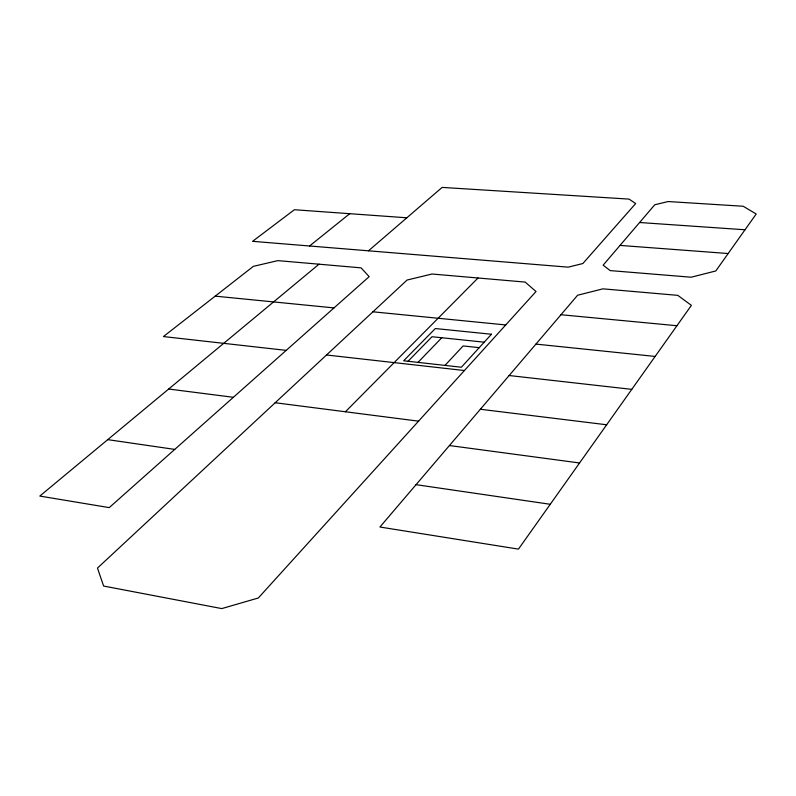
<?xml version="1.0" encoding="UTF-8"?>
<svg xmlns="http://www.w3.org/2000/svg" width="796" height="796" viewBox="0 0 796 796"><rect width="100%" height="100%" fill="white"/><g stroke="black" fill="none" stroke-linecap="round" stroke-linejoin="round"><path stroke-width="1.19" d="M631.775 389.363L691.386 305.365L677.804 295.356L602.94 288.839L577.607 295.236L379.931 527.022L518.455 549.121L631.775 389.363L509.132 375.523M620.024 245.407L603.139 265.168L610.174 270.6L691.157 277.217L715.803 270.958L756.2 214.005L743.195 206.254L668.143 201.547L654.76 204.761L620.024 245.407L728.161 253.526M444.984 365.394L463.123 345.942L479.242 347.653M418 362.379L441.77 337.753M408.03 361.265L431.999 336.728L484.237 342.18M345.424 411.761L478.028 277.993M326.519 354.986L407.084 280.033L432.069 274.013L525.171 282.082L536.016 291.525L258.332 597.985L221.776 608.592L103.629 586.045L97.48 568.075L326.519 354.986L464.426 370.538M174.742 449.402L109.241 507.619L39.8 496.067L319.017 264.192L361.066 267.854L369.175 276.65L174.742 449.402L107.729 439.641M368.488 250.81L442.128 187.408L629.039 199.1L635.666 203.547L582.861 263.526L568.155 267.157L252.591 241.327L294.381 209.726L406.836 217.786M309.574 245.984L349.723 213.696M639.606 222.512L745.006 229.775M319.017 264.192L277.864 260.63L253.357 266.352L163.439 336.559L286.212 350.379M560.971 314.728L676.928 325.733M334.012 307.903L215.199 296.142M372.916 311.803L505.729 324.947M535.917 344.101L655.158 356.439M480.366 409.253L606.671 424.775M168.702 389.025L233.377 397.303M275.187 402.746L418.577 421.164M449.422 445.541L579.568 462.974M416.049 484.665L550.225 504.286M491.46 334.25L461.372 367.225L403.652 360.777L435.322 328.539L491.46 334.25"/></g></svg>
